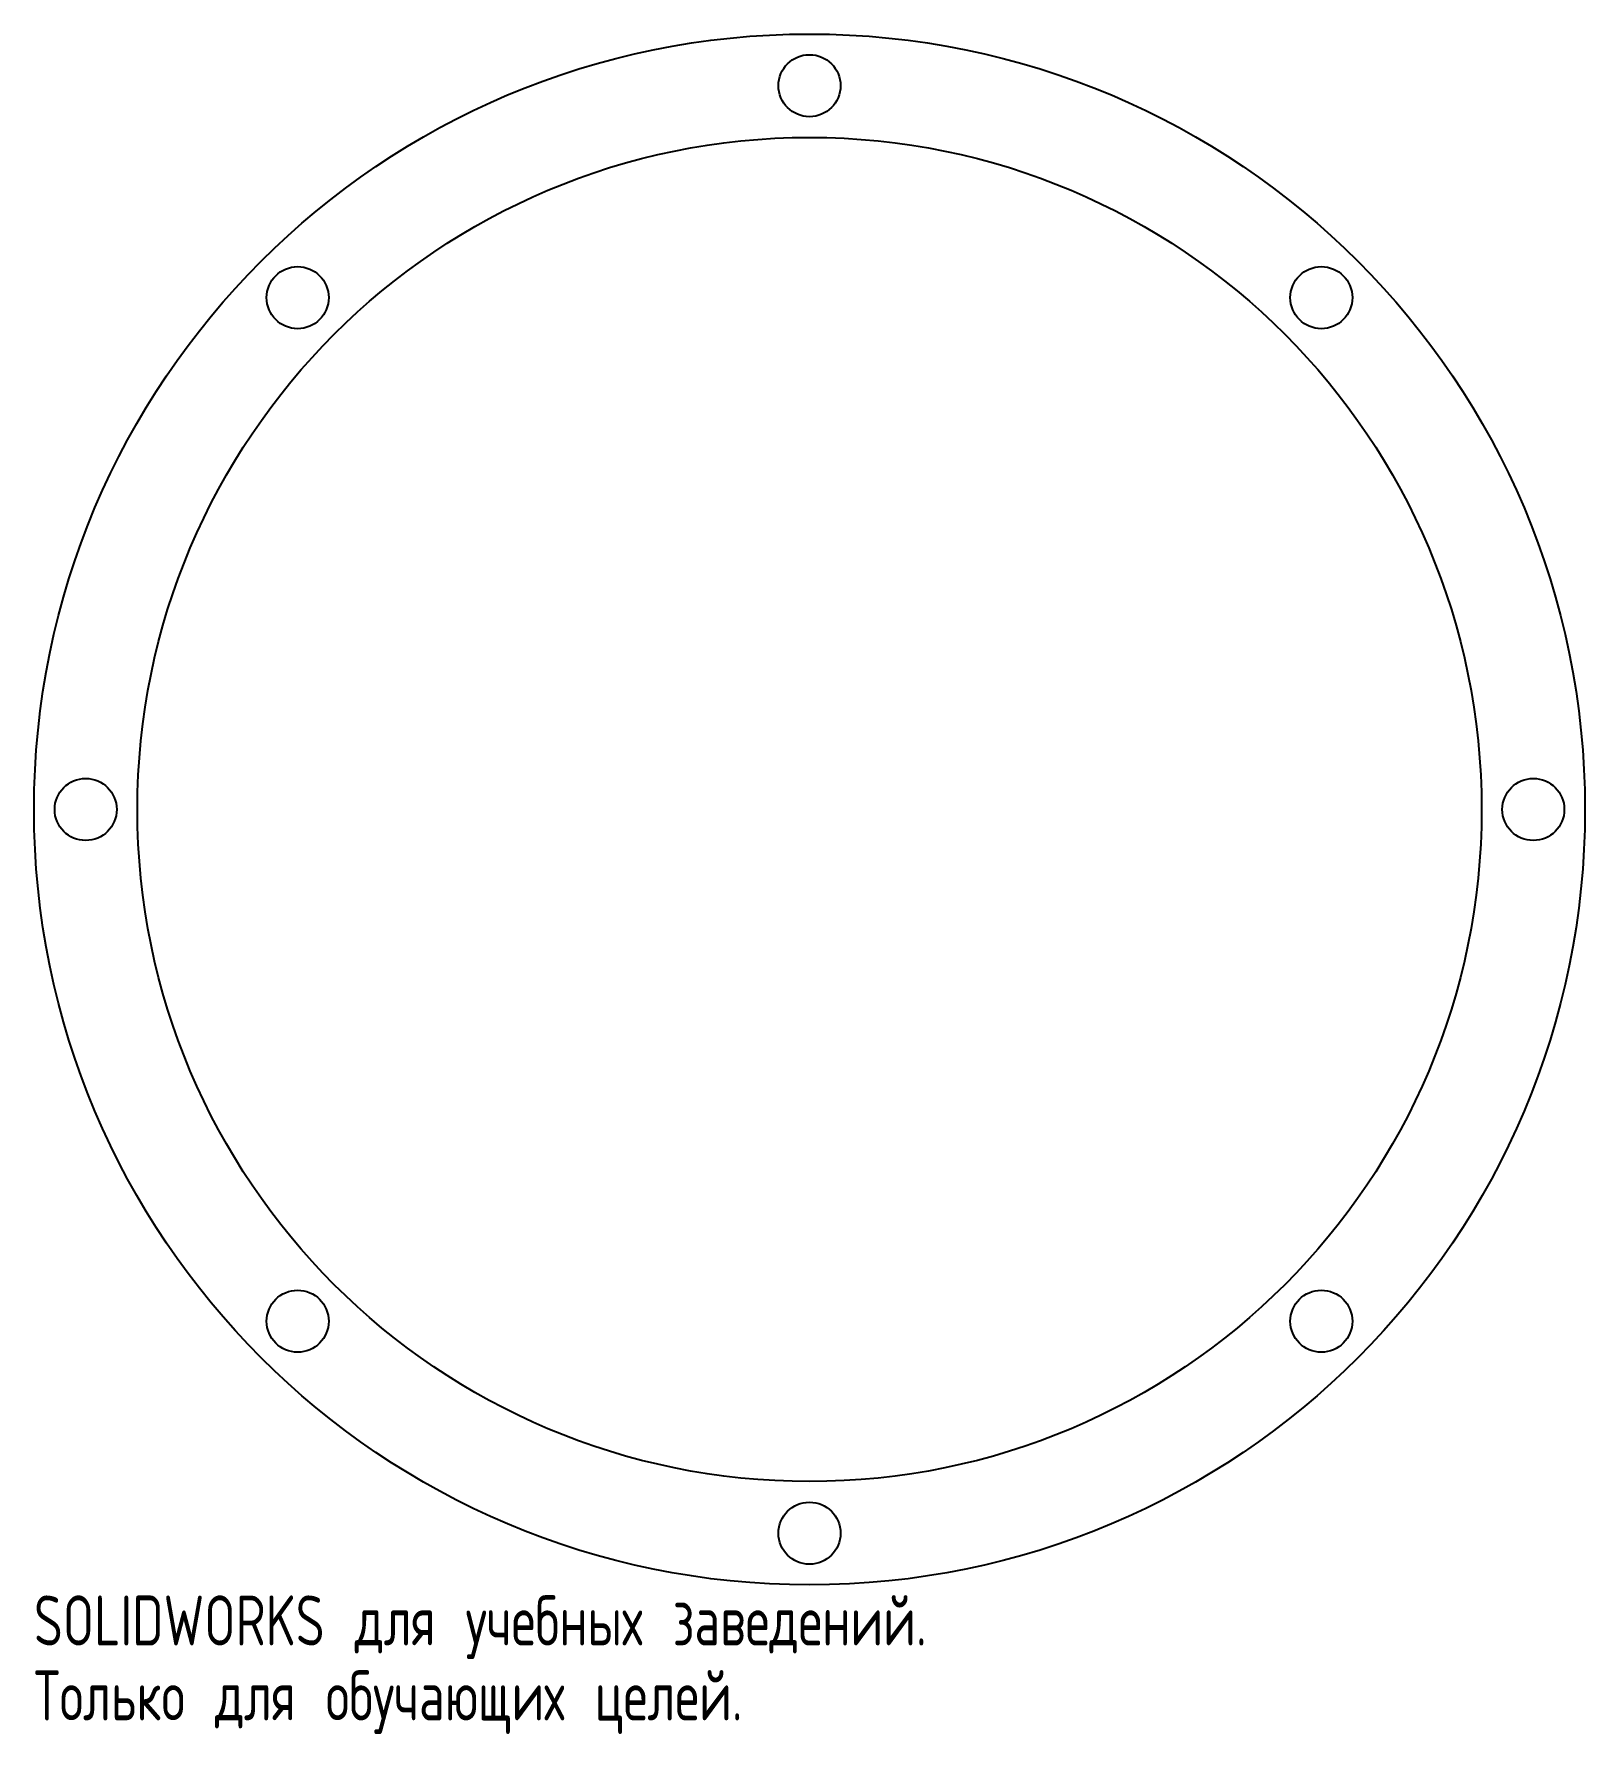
# Model space of a CAD drawing. Extents: x -75 to 75, y -89 to 75.
import ezdxf

# ---------------------------------------------------------------- set-up
doc = ezdxf.new("R2010")
doc.units = 0
doc.layers.get('0').update_dxf_attribs({"linetype": 'CONTINUOUS'})
doc.styles.add('SLDTEXTSTYLE0', font='TXT', dxfattribs={"width": 0.7, "bigfont": 'bigfont'})

msp = doc.modelspace()

# ---------------------------------------------------------------- linework, layer by layer
at = {"color": 7, "linetype": 'CONTINUOUS'}
for centre, radius in [((0, 0), 75), ((0, 70), 3), ((0, 0), 65), ((-49.5, 49.5), 3), ((49.5, 49.5), 3), ((-70, 0), 3), ((70, 0), 3), ((-49.5, -49.5), 3), ((49.5, -49.5), 3), ((0, -70), 3)]:
    msp.add_circle(centre, radius, dxfattribs=at)

# ---------------------------------------------------------------- texts
at = {"color": 7, "linetype": 'CONTINUOUS', "char_height": 4.8336, "attachment_point": 1, "style": 'SLDTEXTSTYLE0'}
for s, insert in [('SOLIDWORKS для учебных заведений.', (-75, -76.02)), ('Только для обучающих целей.', (-75, -83.27))]:
    msp.add_mtext(s, dxfattribs=dict(at, insert=insert))

doc.saveas('drawing.dxf')
